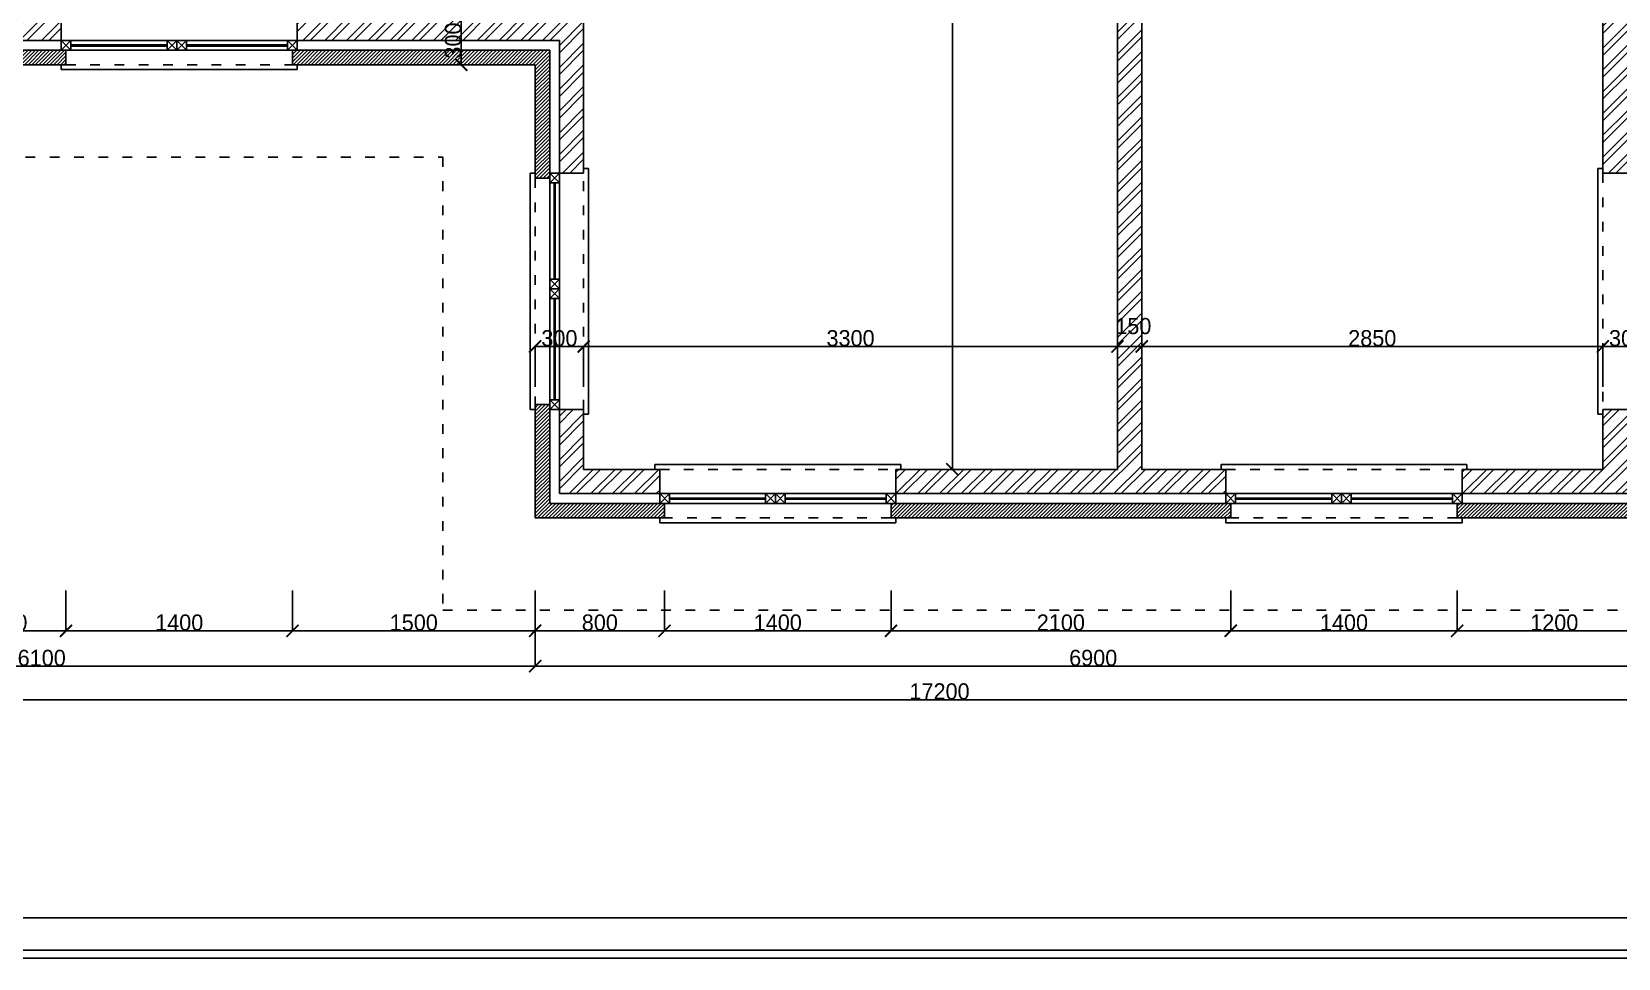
# Model space of a CAD drawing. Header units: millimetres. Extents: x -153917 to -31303, y -39726 to 31262.
# Drawn here: x -111941 to -102134, y 10551 to 16276 of the extents above; entities that cross this region are included whole.
import ezdxf

# ---------------------------------------------------------------- set-up
doc = ezdxf.new("R2010")
doc.units = ezdxf.units.MM
doc.header["$LTSCALE"] = 5
doc.linetypes.add('ACAD_ISO03W100', pattern=[30, 12, -18])
for name, color, linetype in [('Bemating', 1, 'Continuous'), ('invulling muren', 252, 'Continuous'), ('KADER', 7, 'Continuous'), ('Meubel', 8, 'Continuous'), ('muren', 7, 'Continuous'), ('ramen', 8, 'Continuous')]:
    doc.layers.add(name, color=color, linetype=linetype)
doc.layers.add('verre', color=4, linetype='Continuous', lineweight=0)
doc.styles.add('Geneva', font='')
doc.styles.get('Geneva').set_extended_font_data('Geneva')
doc.dimstyles.new('ISO-25', dxfattribs={"dimtxt": 100, "dimasz": 25, "dimexe": 1.25, "dimexo": 0.625, "dimtad": 1, "dimtxsty": 'Standard', "dimblk": 'ARCHTICK', "dimcen": 2.5, "dimse1": 1, "dimse2": 1, "dimadec": 0, "dimazin": 0, "dimtfac": 1, "dimtmove": 0, "dimatfit": 3, "dimfxl": 1, "dimarcsym": 0})

# ---------------------------------------------------------------- blocks, each defined once
blk = doc.blocks.new('_ArchTick')
at = {"color": 0, "linetype": 'ByBlock', "const_width": 0.15}
blk.add_lwpolyline([(-0.5, -0.5), (0.5, 0.5)], dxfattribs=at)
blk = doc.blocks.new('*D248')
at = {"layer": 'Bemating', "color": 0, "lineweight": -2, "transparency": 16777216}
for p, q in [((-114929.6, 12398.2), (-114929.6, 12147)), ((-97729.6, 12398.2), (-97729.6, 12147)), ((-114929.6, 12148.2), (-97729.6, 12148.2))]:
    blk.add_line(p, q, dxfattribs=at)
at = {"layer": 'Defpoints', "color": 0, "transparency": 16777216}
for p in [(-114929.6, 23637.8), (-97729.6, 20357.8), (-97729.6, 12148.2)]:
    blk.add_point(p, dxfattribs=at)
at = {"layer": 'Bemating', "color": 0, "lineweight": -2, "transparency": 16777216, "xscale": 75, "yscale": 75, "zscale": 75, "rotation": 180}
blk.add_blockref('_ArchTick', (-114929.6, 12148.2), dxfattribs=at)
at = {"layer": 'Bemating', "color": 0, "lineweight": -2, "transparency": 16777216, "xscale": 75, "yscale": 75, "zscale": 75}
blk.add_blockref('_ArchTick', (-97729.6, 12148.2), dxfattribs=at)
at = {"layer": 'Bemating', "color": 0, "transparency": 16777216, "insert": (-106329.6, 12198.9), "char_height": 100, "attachment_point": 5, "style": 'Geneva'}
blk.add_mtext('17200', dxfattribs=at)
blk = doc.blocks.new('*D249')
at = {"layer": 'Bemating', "color": 0, "lineweight": -2, "transparency": 16777216}
for p, q in [((-114929.6, 12605.5), (-114929.6, 12354.2)), ((-108829.6, 12605.5), (-108829.6, 12354.2)), ((-114929.6, 12355.5), (-108829.6, 12355.5))]:
    blk.add_line(p, q, dxfattribs=at)
at = {"layer": 'Defpoints', "color": 0, "transparency": 16777216}
for p in [(-114929.6, 16071.8), (-108829.6, 16071.8), (-108829.6, 12355.5)]:
    blk.add_point(p, dxfattribs=at)
at = {"layer": 'Bemating', "color": 0, "lineweight": -2, "transparency": 16777216, "xscale": 75, "yscale": 75, "zscale": 75, "rotation": 180}
blk.add_blockref('_ArchTick', (-114929.6, 12355.5), dxfattribs=at)
at = {"layer": 'Bemating', "color": 0, "lineweight": -2, "transparency": 16777216, "xscale": 75, "yscale": 75, "zscale": 75}
blk.add_blockref('_ArchTick', (-108829.6, 12355.5), dxfattribs=at)
at = {"layer": 'Bemating', "color": 0, "transparency": 16777216, "insert": (-111879.6, 12406.1), "char_height": 100, "attachment_point": 5, "style": 'Geneva'}
blk.add_mtext('6100', dxfattribs=at)
blk = doc.blocks.new('*D250')
at = {"layer": 'Bemating', "color": 0, "lineweight": -2, "transparency": 16777216}
for p, q in [((-108829.6, 12605.5), (-108829.6, 12354.2)), ((-101929.6, 12605.5), (-101929.6, 12354.2)), ((-108829.6, 12355.5), (-101929.6, 12355.5))]:
    blk.add_line(p, q, dxfattribs=at)
at = {"layer": 'Defpoints', "color": 0, "transparency": 16777216}
for p in [(-108829.6, 16071.8), (-101929.6, 13271.8), (-101929.6, 12355.5)]:
    blk.add_point(p, dxfattribs=at)
at = {"layer": 'Bemating', "color": 0, "lineweight": -2, "transparency": 16777216, "xscale": 75, "yscale": 75, "zscale": 75, "rotation": 180}
blk.add_blockref('_ArchTick', (-108829.6, 12355.5), dxfattribs=at)
at = {"layer": 'Bemating', "color": 0, "lineweight": -2, "transparency": 16777216, "xscale": 75, "yscale": 75, "zscale": 75}
blk.add_blockref('_ArchTick', (-101929.6, 12355.5), dxfattribs=at)
at = {"layer": 'Bemating', "color": 0, "transparency": 16777216, "insert": (-105379.6, 12406.1), "char_height": 100, "attachment_point": 5, "style": 'Geneva'}
blk.add_mtext('6900', dxfattribs=at)
blk = doc.blocks.new('*D244')
at = {"layer": 'Bemating', "color": 0, "lineweight": -2, "transparency": 16777216}
for p, q in [((-116032.7, 16071.8), (-116283.9, 16071.8)), ((-116282.7, 16071.8), (-116282.7, 13271.8)), ((-116032.7, 13271.8), (-116283.9, 13271.8))]:
    blk.add_line(p, q, dxfattribs=at)
at = {"layer": 'Defpoints', "color": 0, "transparency": 16777216}
for p in [(-114929.6, 16071.8), (-116282.7, 13271.8), (-108829.6, 13271.8)]:
    blk.add_point(p, dxfattribs=at)
at = {"layer": 'Bemating', "color": 0, "lineweight": -2, "transparency": 16777216, "xscale": 75, "yscale": 75, "zscale": 75}
for p, rotation in [((-116282.7, 16071.8), 90), ((-116282.7, 13271.8), 270)]:
    blk.add_blockref('_ArchTick', p, dxfattribs=dict(at, rotation=rotation))
at = {"layer": 'Bemating', "color": 0, "transparency": 16777216, "insert": (-116333.3, 14671.8), "char_height": 100, "attachment_point": 5, "rotation": 90, "style": 'Geneva'}
blk.add_mtext('2800', dxfattribs=at)
blk = doc.blocks.new('*D271')
at = {"layer": 'Bemating', "color": 0, "lineweight": -2, "transparency": 16777216}
for p, q in [((-112429.6, 12823.9), (-112429.6, 12572.7)), ((-111729.6, 12823.9), (-111729.6, 12572.7)), ((-112429.6, 12573.9), (-111729.6, 12573.9))]:
    blk.add_line(p, q, dxfattribs=at)
at = {"layer": 'Defpoints', "color": 0, "transparency": 16777216}
for p in [(-112429.6, 16071.8), (-111729.6, 16071.8), (-111729.6, 12573.9)]:
    blk.add_point(p, dxfattribs=at)
at = {"layer": 'Bemating', "color": 0, "lineweight": -2, "transparency": 16777216, "xscale": 75, "yscale": 75, "zscale": 75, "rotation": 180}
blk.add_blockref('_ArchTick', (-112429.6, 12573.9), dxfattribs=at)
at = {"layer": 'Bemating', "color": 0, "lineweight": -2, "transparency": 16777216, "xscale": 75, "yscale": 75, "zscale": 75}
blk.add_blockref('_ArchTick', (-111729.6, 12573.9), dxfattribs=at)
at = {"layer": 'Bemating', "color": 0, "transparency": 16777216, "insert": (-112079.6, 12624.6), "char_height": 100, "attachment_point": 5, "style": 'Geneva'}
blk.add_mtext('700', dxfattribs=at)
blk = doc.blocks.new('*D272')
at = {"layer": 'Bemating', "color": 0, "lineweight": -2, "transparency": 16777216}
for p, q in [((-111729.6, 12823.9), (-111729.6, 12572.7)), ((-110329.6, 12823.9), (-110329.6, 12572.7)), ((-111729.6, 12573.9), (-110329.6, 12573.9))]:
    blk.add_line(p, q, dxfattribs=at)
at = {"layer": 'Defpoints', "color": 0, "transparency": 16777216}
for p in [(-111729.6, 16071.8), (-110329.6, 16071.8), (-110329.6, 12573.9)]:
    blk.add_point(p, dxfattribs=at)
at = {"layer": 'Bemating', "color": 0, "lineweight": -2, "transparency": 16777216, "xscale": 75, "yscale": 75, "zscale": 75, "rotation": 180}
blk.add_blockref('_ArchTick', (-111729.6, 12573.9), dxfattribs=at)
at = {"layer": 'Bemating', "color": 0, "lineweight": -2, "transparency": 16777216, "xscale": 75, "yscale": 75, "zscale": 75}
blk.add_blockref('_ArchTick', (-110329.6, 12573.9), dxfattribs=at)
at = {"layer": 'Bemating', "color": 0, "transparency": 16777216, "insert": (-111029.6, 12624.6), "char_height": 100, "attachment_point": 5, "style": 'Geneva'}
blk.add_mtext('1400', dxfattribs=at)
blk = doc.blocks.new('*D273')
at = {"layer": 'Bemating', "color": 0, "lineweight": -2, "transparency": 16777216}
for p, q in [((-110329.6, 12823.9), (-110329.6, 12572.7)), ((-108829.6, 12823.9), (-108829.6, 12572.7)), ((-110329.6, 12573.9), (-108829.6, 12573.9))]:
    blk.add_line(p, q, dxfattribs=at)
at = {"layer": 'Defpoints', "color": 0, "transparency": 16777216}
for p in [(-110329.6, 16071.8), (-108829.6, 16071.8), (-108829.6, 12573.9)]:
    blk.add_point(p, dxfattribs=at)
at = {"layer": 'Bemating', "color": 0, "lineweight": -2, "transparency": 16777216, "xscale": 75, "yscale": 75, "zscale": 75, "rotation": 180}
blk.add_blockref('_ArchTick', (-110329.6, 12573.9), dxfattribs=at)
at = {"layer": 'Bemating', "color": 0, "lineweight": -2, "transparency": 16777216, "xscale": 75, "yscale": 75, "zscale": 75}
blk.add_blockref('_ArchTick', (-108829.6, 12573.9), dxfattribs=at)
at = {"layer": 'Bemating', "color": 0, "transparency": 16777216, "insert": (-109579.6, 12624.6), "char_height": 100, "attachment_point": 5, "style": 'Geneva'}
blk.add_mtext('1500', dxfattribs=at)
blk = doc.blocks.new('*D274')
at = {"layer": 'Bemating', "color": 0, "lineweight": -2, "transparency": 16777216}
for p, q in [((-108829.6, 12823.9), (-108829.6, 12572.7)), ((-108029.6, 12823.9), (-108029.6, 12572.7)), ((-108829.6, 12573.9), (-108029.6, 12573.9))]:
    blk.add_line(p, q, dxfattribs=at)
at = {"layer": 'Defpoints', "color": 0, "transparency": 16777216}
for p in [(-108829.6, 16071.8), (-108029.6, 13271.8), (-108029.6, 12573.9)]:
    blk.add_point(p, dxfattribs=at)
at = {"layer": 'Bemating', "color": 0, "lineweight": -2, "transparency": 16777216, "xscale": 75, "yscale": 75, "zscale": 75, "rotation": 180}
blk.add_blockref('_ArchTick', (-108829.6, 12573.9), dxfattribs=at)
at = {"layer": 'Bemating', "color": 0, "lineweight": -2, "transparency": 16777216, "xscale": 75, "yscale": 75, "zscale": 75}
blk.add_blockref('_ArchTick', (-108029.6, 12573.9), dxfattribs=at)
at = {"layer": 'Bemating', "color": 0, "transparency": 16777216, "insert": (-108429.6, 12624.6), "char_height": 100, "attachment_point": 5, "style": 'Geneva'}
blk.add_mtext('800', dxfattribs=at)
blk = doc.blocks.new('*D275')
at = {"layer": 'Bemating', "color": 0, "lineweight": -2, "transparency": 16777216}
for p, q in [((-108029.6, 12823.9), (-108029.6, 12572.7)), ((-106629.6, 12823.9), (-106629.6, 12572.7)), ((-108029.6, 12573.9), (-106629.6, 12573.9))]:
    blk.add_line(p, q, dxfattribs=at)
at = {"layer": 'Defpoints', "color": 0, "transparency": 16777216}
for p in [(-108029.6, 13271.8), (-106629.6, 13271.8), (-106629.6, 12573.9)]:
    blk.add_point(p, dxfattribs=at)
at = {"layer": 'Bemating', "color": 0, "lineweight": -2, "transparency": 16777216, "xscale": 75, "yscale": 75, "zscale": 75, "rotation": 180}
blk.add_blockref('_ArchTick', (-108029.6, 12573.9), dxfattribs=at)
at = {"layer": 'Bemating', "color": 0, "lineweight": -2, "transparency": 16777216, "xscale": 75, "yscale": 75, "zscale": 75}
blk.add_blockref('_ArchTick', (-106629.6, 12573.9), dxfattribs=at)
at = {"layer": 'Bemating', "color": 0, "transparency": 16777216, "insert": (-107329.6, 12624.6), "char_height": 100, "attachment_point": 5, "style": 'Geneva'}
blk.add_mtext('1400', dxfattribs=at)
blk = doc.blocks.new('*D276')
at = {"layer": 'Bemating', "color": 0, "lineweight": -2, "transparency": 16777216}
for p, q in [((-106629.6, 12823.9), (-106629.6, 12572.7)), ((-104529.6, 12823.9), (-104529.6, 12572.7)), ((-106629.6, 12573.9), (-104529.6, 12573.9))]:
    blk.add_line(p, q, dxfattribs=at)
at = {"layer": 'Defpoints', "color": 0, "transparency": 16777216}
for p in [(-106629.6, 13271.8), (-104529.6, 13271.8), (-104529.6, 12573.9)]:
    blk.add_point(p, dxfattribs=at)
at = {"layer": 'Bemating', "color": 0, "lineweight": -2, "transparency": 16777216, "xscale": 75, "yscale": 75, "zscale": 75, "rotation": 180}
blk.add_blockref('_ArchTick', (-106629.6, 12573.9), dxfattribs=at)
at = {"layer": 'Bemating', "color": 0, "lineweight": -2, "transparency": 16777216, "xscale": 75, "yscale": 75, "zscale": 75}
blk.add_blockref('_ArchTick', (-104529.6, 12573.9), dxfattribs=at)
at = {"layer": 'Bemating', "color": 0, "transparency": 16777216, "insert": (-105579.6, 12624.6), "char_height": 100, "attachment_point": 5, "style": 'Geneva'}
blk.add_mtext('2100', dxfattribs=at)
blk = doc.blocks.new('*D277')
at = {"layer": 'Bemating', "color": 0, "lineweight": -2, "transparency": 16777216}
for p, q in [((-104529.6, 12823.9), (-104529.6, 12572.7)), ((-103129.6, 12823.9), (-103129.6, 12572.7)), ((-104529.6, 12573.9), (-103129.6, 12573.9))]:
    blk.add_line(p, q, dxfattribs=at)
at = {"layer": 'Defpoints', "color": 0, "transparency": 16777216}
for p in [(-104529.6, 13271.8), (-103129.6, 13271.8), (-103129.6, 12573.9)]:
    blk.add_point(p, dxfattribs=at)
at = {"layer": 'Bemating', "color": 0, "lineweight": -2, "transparency": 16777216, "xscale": 75, "yscale": 75, "zscale": 75, "rotation": 180}
blk.add_blockref('_ArchTick', (-104529.6, 12573.9), dxfattribs=at)
at = {"layer": 'Bemating', "color": 0, "lineweight": -2, "transparency": 16777216, "xscale": 75, "yscale": 75, "zscale": 75}
blk.add_blockref('_ArchTick', (-103129.6, 12573.9), dxfattribs=at)
at = {"layer": 'Bemating', "color": 0, "transparency": 16777216, "insert": (-103829.6, 12624.6), "char_height": 100, "attachment_point": 5, "style": 'Geneva'}
blk.add_mtext('1400', dxfattribs=at)
blk = doc.blocks.new('*D278')
at = {"layer": 'Bemating', "color": 0, "lineweight": -2, "transparency": 16777216}
for p, q in [((-103129.6, 12823.9), (-103129.6, 12572.7)), ((-101929.6, 12823.9), (-101929.6, 12572.7)), ((-103129.6, 12573.9), (-101929.6, 12573.9))]:
    blk.add_line(p, q, dxfattribs=at)
at = {"layer": 'Defpoints', "color": 0, "transparency": 16777216}
for p in [(-103129.6, 13271.8), (-101929.6, 13271.8), (-101929.6, 12573.9)]:
    blk.add_point(p, dxfattribs=at)
at = {"layer": 'Bemating', "color": 0, "lineweight": -2, "transparency": 16777216, "xscale": 75, "yscale": 75, "zscale": 75, "rotation": 180}
blk.add_blockref('_ArchTick', (-103129.6, 12573.9), dxfattribs=at)
at = {"layer": 'Bemating', "color": 0, "lineweight": -2, "transparency": 16777216, "xscale": 75, "yscale": 75, "zscale": 75}
blk.add_blockref('_ArchTick', (-101929.6, 12573.9), dxfattribs=at)
at = {"layer": 'Bemating', "color": 0, "transparency": 16777216, "insert": (-102529.6, 12624.6), "char_height": 100, "attachment_point": 5, "style": 'Geneva'}
blk.add_mtext('1200', dxfattribs=at)
blk = doc.blocks.new('*D279')
at = {"layer": 'Bemating', "color": 0, "lineweight": -2, "transparency": 16777216}
for p, q in [((-115797.4, 16071.8), (-116048.7, 16071.8)), ((-116047.4, 16071.8), (-116047.4, 15371.8)), ((-115797.4, 15371.8), (-116048.7, 15371.8))]:
    blk.add_line(p, q, dxfattribs=at)
at = {"layer": 'Defpoints', "color": 0, "transparency": 16777216}
for p in [(-114929.6, 16071.8), (-116047.4, 15371.8), (-108829.6, 15371.8)]:
    blk.add_point(p, dxfattribs=at)
at = {"layer": 'Bemating', "color": 0, "lineweight": -2, "transparency": 16777216, "xscale": 75, "yscale": 75, "zscale": 75}
for p, rotation in [((-116047.4, 16071.8), 90), ((-116047.4, 15371.8), 270)]:
    blk.add_blockref('_ArchTick', p, dxfattribs=dict(at, rotation=rotation))
at = {"layer": 'Bemating', "color": 0, "transparency": 16777216, "insert": (-116098.1, 15721.8), "char_height": 100, "attachment_point": 5, "rotation": 90, "style": 'Geneva'}
blk.add_mtext('700', dxfattribs=at)
blk = doc.blocks.new('*D280')
at = {"layer": 'Bemating', "color": 0, "lineweight": -2, "transparency": 16777216}
for p, q in [((-115797.4, 15371.8), (-116048.7, 15371.8)), ((-116047.4, 15371.8), (-116047.4, 13971.8)), ((-115797.4, 13971.8), (-116048.7, 13971.8))]:
    blk.add_line(p, q, dxfattribs=at)
at = {"layer": 'Defpoints', "color": 0, "transparency": 16777216}
for p in [(-108829.6, 15371.8), (-116047.4, 13971.8), (-108829.6, 13971.8)]:
    blk.add_point(p, dxfattribs=at)
at = {"layer": 'Bemating', "color": 0, "lineweight": -2, "transparency": 16777216, "xscale": 75, "yscale": 75, "zscale": 75}
for p, rotation in [((-116047.4, 15371.8), 90), ((-116047.4, 13971.8), 270)]:
    blk.add_blockref('_ArchTick', p, dxfattribs=dict(at, rotation=rotation))
at = {"layer": 'Bemating', "color": 0, "transparency": 16777216, "insert": (-116098.1, 14671.8), "char_height": 100, "attachment_point": 5, "rotation": 90, "style": 'Geneva'}
blk.add_mtext('1400', dxfattribs=at)
blk = doc.blocks.new('*D281')
at = {"layer": 'Bemating', "color": 0, "lineweight": -2, "transparency": 16777216}
for p, q in [((-115797.4, 13971.8), (-116048.7, 13971.8)), ((-116047.4, 13971.8), (-116047.4, 13271.8)), ((-115797.4, 13271.8), (-116048.7, 13271.8))]:
    blk.add_line(p, q, dxfattribs=at)
at = {"layer": 'Defpoints', "color": 0, "transparency": 16777216}
for p in [(-108829.6, 13971.8), (-116047.4, 13271.8), (-108829.6, 13271.8)]:
    blk.add_point(p, dxfattribs=at)
at = {"layer": 'Bemating', "color": 0, "lineweight": -2, "transparency": 16777216, "xscale": 75, "yscale": 75, "zscale": 75}
for p, rotation in [((-116047.4, 13971.8), 90), ((-116047.4, 13271.8), 270)]:
    blk.add_blockref('_ArchTick', p, dxfattribs=dict(at, rotation=rotation))
at = {"layer": 'Bemating', "color": 0, "transparency": 16777216, "insert": (-116098.1, 13621.8), "char_height": 100, "attachment_point": 5, "rotation": 90, "style": 'Geneva'}
blk.add_mtext('700', dxfattribs=at)
blk = doc.blocks.new('*D333')
at = {"layer": 'Bemating', "color": 0, "lineweight": -2, "transparency": 16777216}
for p, q in [((-106500.2, 19921.8), (-106248.9, 19921.8)), ((-106250.2, 19921.8), (-106250.2, 13571.8)), ((-106000.2, 13571.8), (-106251.4, 13571.8))]:
    blk.add_line(p, q, dxfattribs=at)
at = {"layer": 'Defpoints', "color": 0, "transparency": 16777216}
for p in [(-109679.6, 19921.8), (-106250.2, 13571.8), (-105229.6, 13571.8)]:
    blk.add_point(p, dxfattribs=at)
at = {"layer": 'Bemating', "color": 0, "lineweight": -2, "transparency": 16777216, "xscale": 75, "yscale": 75, "zscale": 75}
for p, rotation in [((-106250.2, 19921.8), 90), ((-106250.2, 13571.8), 270)]:
    blk.add_blockref('_ArchTick', p, dxfattribs=dict(at, rotation=rotation))
at = {"layer": 'Bemating', "color": 0, "transparency": 16777216, "insert": (-106300.8, 16746.8), "char_height": 100, "attachment_point": 5, "rotation": 90, "style": 'Geneva'}
blk.add_mtext('6350', dxfattribs=at)
blk = doc.blocks.new('*D334')
at = {"layer": 'Bemating', "color": 0, "lineweight": -2, "transparency": 16777216}
for p, q in [((-108529.6, 14081), (-108529.6, 14332.2)), ((-108529.6, 14331), (-105229.6, 14331)), ((-105229.6, 14081), (-105229.6, 14332.2))]:
    blk.add_line(p, q, dxfattribs=at)
at = {"layer": 'Defpoints', "color": 0, "transparency": 16777216}
for p in [(-105229.6, 14331), (-108529.6, 13571.8), (-105229.6, 13571.8)]:
    blk.add_point(p, dxfattribs=at)
at = {"layer": 'Bemating', "color": 0, "lineweight": -2, "transparency": 16777216, "xscale": 75, "yscale": 75, "zscale": 75, "rotation": 180}
blk.add_blockref('_ArchTick', (-108529.6, 14331), dxfattribs=at)
at = {"layer": 'Bemating', "color": 0, "lineweight": -2, "transparency": 16777216, "xscale": 75, "yscale": 75, "zscale": 75}
blk.add_blockref('_ArchTick', (-105229.6, 14331), dxfattribs=at)
at = {"layer": 'Bemating', "color": 0, "transparency": 16777216, "insert": (-106879.6, 14381.6), "char_height": 100, "attachment_point": 5, "style": 'Geneva'}
blk.add_mtext('3300', dxfattribs=at)
blk = doc.blocks.new('*D335')
at = {"layer": 'Bemating', "color": 0, "lineweight": -2, "transparency": 16777216}
for p, q in [((-105229.6, 14081), (-105229.6, 14332.2)), ((-105229.6, 14331), (-105079.6, 14331)), ((-105079.6, 14081), (-105079.6, 14332.2))]:
    blk.add_line(p, q, dxfattribs=at)
at = {"layer": 'Defpoints', "color": 0, "transparency": 16777216}
for p in [(-105079.6, 14331), (-105229.6, 13571.8), (-105079.6, 13571.8)]:
    blk.add_point(p, dxfattribs=at)
at = {"layer": 'Bemating', "color": 0, "lineweight": -2, "transparency": 16777216, "xscale": 75, "yscale": 75, "zscale": 75, "rotation": 180}
blk.add_blockref('_ArchTick', (-105229.6, 14331), dxfattribs=at)
at = {"layer": 'Bemating', "color": 0, "lineweight": -2, "transparency": 16777216, "xscale": 75, "yscale": 75, "zscale": 75}
blk.add_blockref('_ArchTick', (-105079.6, 14331), dxfattribs=at)
at = {"layer": 'Bemating', "color": 0, "transparency": 16777216, "insert": (-105131.5, 14456.6), "char_height": 100, "attachment_point": 5, "style": 'Geneva'}
blk.add_mtext('150', dxfattribs=at)
blk = doc.blocks.new('*D336')
at = {"layer": 'Bemating', "color": 0, "lineweight": -2, "transparency": 16777216}
for p, q in [((-105079.6, 14081), (-105079.6, 14332.2)), ((-105079.6, 14331), (-102229.6, 14331)), ((-102229.6, 14081), (-102229.6, 14332.2))]:
    blk.add_line(p, q, dxfattribs=at)
at = {"layer": 'Defpoints', "color": 0, "transparency": 16777216}
for p in [(-102229.6, 14331), (-105079.6, 13571.8), (-102229.6, 13571.8)]:
    blk.add_point(p, dxfattribs=at)
at = {"layer": 'Bemating', "color": 0, "lineweight": -2, "transparency": 16777216, "xscale": 75, "yscale": 75, "zscale": 75, "rotation": 180}
blk.add_blockref('_ArchTick', (-105079.6, 14331), dxfattribs=at)
at = {"layer": 'Bemating', "color": 0, "lineweight": -2, "transparency": 16777216, "xscale": 75, "yscale": 75, "zscale": 75}
blk.add_blockref('_ArchTick', (-102229.6, 14331), dxfattribs=at)
at = {"layer": 'Bemating', "color": 0, "transparency": 16777216, "insert": (-103654.6, 14381.6), "char_height": 100, "attachment_point": 5, "style": 'Geneva'}
blk.add_mtext('2850', dxfattribs=at)
blk = doc.blocks.new('*D337')
at = {"layer": 'Bemating', "color": 0, "lineweight": -2, "transparency": 16777216}
for p, q in [((-102229.6, 14081), (-102229.6, 14332.2)), ((-102229.6, 14331), (-101929.6, 14331)), ((-101929.6, 14081), (-101929.6, 14332.2))]:
    blk.add_line(p, q, dxfattribs=at)
at = {"layer": 'Defpoints', "color": 0, "transparency": 16777216}
for p in [(-101929.6, 14331), (-102229.6, 13571.8), (-101929.6, 13271.8)]:
    blk.add_point(p, dxfattribs=at)
at = {"layer": 'Bemating', "color": 0, "lineweight": -2, "transparency": 16777216, "xscale": 75, "yscale": 75, "zscale": 75, "rotation": 180}
blk.add_blockref('_ArchTick', (-102229.6, 14331), dxfattribs=at)
at = {"layer": 'Bemating', "color": 0, "lineweight": -2, "transparency": 16777216, "xscale": 75, "yscale": 75, "zscale": 75}
blk.add_blockref('_ArchTick', (-101929.6, 14331), dxfattribs=at)
at = {"layer": 'Bemating', "color": 0, "transparency": 16777216, "insert": (-102079.6, 14381.6), "char_height": 100, "attachment_point": 5, "style": 'Geneva'}
blk.add_mtext('300', dxfattribs=at)
blk = doc.blocks.new('*D338')
at = {"layer": 'Bemating', "color": 0, "lineweight": -2, "transparency": 16777216}
for p, q in [((-108829.6, 14081), (-108829.6, 14332.2)), ((-108529.6, 14331), (-108829.6, 14331)), ((-108529.6, 14081), (-108529.6, 14332.2))]:
    blk.add_line(p, q, dxfattribs=at)
at = {"layer": 'Defpoints', "color": 0, "transparency": 16777216}
for p in [(-108829.6, 14331), (-108529.6, 13571.8), (-108829.6, 13271.8)]:
    blk.add_point(p, dxfattribs=at)
at = {"layer": 'Bemating', "color": 0, "lineweight": -2, "transparency": 16777216, "xscale": 75, "yscale": 75, "zscale": 75, "rotation": 180}
blk.add_blockref('_ArchTick', (-108829.6, 14331), dxfattribs=at)
at = {"layer": 'Bemating', "color": 0, "lineweight": -2, "transparency": 16777216, "xscale": 75, "yscale": 75, "zscale": 75}
blk.add_blockref('_ArchTick', (-108529.6, 14331), dxfattribs=at)
at = {"layer": 'Bemating', "color": 0, "transparency": 16777216, "insert": (-108679.6, 14381.6), "char_height": 100, "attachment_point": 5, "style": 'Geneva'}
blk.add_mtext('300', dxfattribs=at)
blk = doc.blocks.new('*D343')
at = {"layer": 'Bemating', "color": 0, "lineweight": -2, "transparency": 16777216}
for p, q in [((-109535.9, 16371.8), (-109284.7, 16371.8)), ((-109285.9, 16371.8), (-109285.9, 16071.8)), ((-109535.9, 16071.8), (-109284.7, 16071.8))]:
    blk.add_line(p, q, dxfattribs=at)
at = {"layer": 'Defpoints', "color": 0, "transparency": 16777216}
for p in [(-109679.6, 16371.8), (-110299.6, 16071.8), (-109285.9, 16071.8)]:
    blk.add_point(p, dxfattribs=at)
at = {"layer": 'Bemating', "color": 0, "lineweight": -2, "transparency": 16777216, "xscale": 75, "yscale": 75, "zscale": 75}
for p, rotation in [((-109285.9, 16371.8), 90), ((-109285.9, 16071.8), 270)]:
    blk.add_blockref('_ArchTick', p, dxfattribs=dict(at, rotation=rotation))
at = {"layer": 'Bemating', "color": 0, "transparency": 16777216, "insert": (-109336.5, 16221.8), "char_height": 100, "attachment_point": 5, "rotation": 90, "style": 'Geneva'}
blk.add_mtext('300', dxfattribs=at)

msp = doc.modelspace()

# ---------------------------------------------------------------- hatches: boundary and pattern name
at = {"layer": 'invulling muren'}
h = msp.add_hatch(dxfattribs=at)
h.set_pattern_fill('ANSI31', color=256, scale=5)
h.paths.add_polyline_path([(-103539.643, 27309.317), (-103629.643, 27309.317), (-103629.643, 25071.817), (-104419.643, 25071.817), (-104419.643, 24981.817), (-104389.643, 24981.817), (-103539.643, 24981.817)])
h.paths.add_polyline_path([(-105819.643, 24981.817), (-105819.643, 25071.817), (-105849.643, 25071.817), (-107319.643, 25071.817), (-107319.643, 24981.817), (-107289.643, 24981.817)])
h.paths.add_polyline_path([(-108719.643, 24981.817), (-108719.643, 25071.817), (-108749.643, 25071.817), (-111529.643, 25071.817), (-111529.643, 24981.817)])
h.paths.add_polyline_path([(-114929.643, 25071.817), (-114929.643, 23787.817), (-114929.643, 23637.817), (-114929.643, 22671.817), (-114839.643, 22671.817), (-114839.643, 22701.817), (-114839.643, 23787.817), (-114839.643, 24981.817), (-112929.643, 24981.817), (-112929.643, 25071.817), (-112959.643, 25071.817)])
h.paths.add_polyline_path([(-114839.643, 21671.817), (-114929.643, 21671.817), (-114929.643, 19461.817), (-114839.643, 19461.817), (-114839.643, 19491.817)])
h.paths.add_polyline_path([(-114929.643, 16071.817), (-113829.643, 16071.817), (-113829.643, 16161.817), (-113859.643, 16161.817), (-114839.643, 16161.817), (-114839.643, 18461.817), (-114929.643, 18461.817)])
h.paths.add_polyline_path([(-112429.643, 16161.817), (-112429.643, 16071.817), (-112399.643, 16071.817), (-111729.643, 16071.817), (-111729.643, 16161.817)])
h.paths.add_polyline_path([(-108829.643, 15371.817), (-108739.643, 15371.817), (-108739.643, 15401.817), (-108739.643, 16161.817), (-110329.643, 16161.817), (-110329.643, 16071.817), (-108829.643, 16071.817)])
h.paths.add_polyline_path([(-108739.643, 13361.817), (-108739.643, 13971.817), (-108829.643, 13971.817), (-108829.643, 13941.817), (-108829.643, 13271.817), (-108029.643, 13271.817), (-108029.643, 13361.817), (-108059.643, 13361.817)])
h.paths.add_polyline_path([(-104529.643, 13271.817), (-104529.643, 13361.817), (-104559.643, 13361.817), (-106629.643, 13361.817), (-106629.643, 13271.817), (-106599.643, 13271.817)])
h.paths.add_polyline_path([(-101929.643, 13271.817), (-101929.643, 13971.817), (-102019.643, 13971.817), (-102019.643, 13941.817), (-102019.643, 13361.817), (-103129.643, 13361.817), (-103129.643, 13271.817)])
h.paths.add_polyline_path([(-101929.643, 16661.817), (-102019.643, 16661.817), (-102019.643, 15371.817), (-101929.643, 15371.817), (-101929.643, 15401.817)])
h.paths.add_polyline_path([(-97729.643, 27309.317), (-97819.643, 27309.317), (-97819.643, 22371.817), (-97729.643, 22371.817), (-97729.643, 23787.817)])
h.paths.add_polyline_path([(-97819.643, 17534.317), (-97729.643, 17534.317), (-97729.643, 17671.817), (-97729.643, 20207.817), (-97729.643, 21371.817), (-97819.643, 21371.817), (-97819.643, 21341.817)])
h = msp.add_hatch(dxfattribs=at)
h.set_pattern_fill('ANSI32', color=256, scale=10)
h.paths.add_polyline_path([(-98029.643, 24921.817), (-103329.643, 24921.817), (-103329.643, 27309.317), (-103479.643, 27309.317), (-103479.643, 24921.817), (-104389.643, 24921.817), (-104389.643, 24771.817), (-104359.643, 24771.817), (-103329.643, 24771.817), (-102229.643, 24771.817), (-102229.643, 22421.817), (-101929.643, 22421.817), (-101929.643, 24771.817), (-98029.643, 24771.817), (-98029.643, 23787.817), (-98029.643, 22401.817), (-97879.643, 22401.817), (-97879.643, 27309.317), (-98029.643, 27309.317)])
h.paths.add_polyline_path([(-102229.643, 18751.817), (-103159.643, 18751.817), (-103159.643, 18741.817), (-103159.643, 18651.817), (-102229.643, 18651.817), (-102229.643, 18462.817), (-102229.643, 18351.817), (-102229.643, 17459.817), (-102229.643, 15401.817), (-102079.643, 15401.817), (-102079.643, 16721.817), (-102019.643, 16721.817), (-101929.643, 16721.817), (-101929.643, 17459.817), (-101929.643, 20357.817), (-101929.643, 20511.817), (-98029.643, 20511.817), (-98029.643, 20207.817), (-98029.643, 17534.317), (-97879.643, 17534.317), (-97879.643, 21341.817), (-98029.643, 21341.817), (-98029.643, 21311.817), (-98029.643, 20611.817), (-101929.643, 20611.817), (-101929.643, 21321.817), (-102229.643, 21321.817)])
h.paths.add_polyline_path([(-108529.643, 13571.817), (-108529.643, 13941.817), (-108679.643, 13941.817), (-108679.643, 13421.817), (-108059.643, 13421.817), (-108059.643, 13571.817), (-108089.643, 13571.817)])
h.paths.add_polyline_path([(-105079.643, 13571.817), (-105079.643, 18651.817), (-104009.643, 18651.817), (-104009.643, 18661.817), (-104009.643, 18751.817), (-105079.643, 18751.817), (-105079.643, 20296.817), (-105089.643, 20296.817), (-105179.643, 20296.817), (-105179.643, 20071.817), (-105279.643, 20071.817), (-105279.643, 20061.817), (-105279.643, 19921.817), (-105229.643, 19921.817), (-105229.643, 13571.817), (-106599.643, 13571.817), (-106599.643, 13421.817), (-104559.643, 13421.817), (-104559.643, 13571.817), (-104589.643, 13571.817)])
h.paths.add_polyline_path([(-102229.643, 13571.817), (-103099.643, 13571.817), (-103099.643, 13421.817), (-102079.643, 13421.817), (-102079.643, 13941.817), (-102229.643, 13941.817), (-102229.643, 13911.817)])
h = msp.add_hatch(dxfattribs=at)
h.set_pattern_fill('ANSI32', color=256, scale=10)
h.paths.add_polyline_path([(-112959.643, 24921.817), (-114629.643, 24921.817), (-114779.643, 24921.817), (-114779.643, 23787.817), (-114779.643, 22701.817), (-114629.643, 22701.817), (-114629.643, 22731.817), (-114629.643, 23787.817), (-114629.643, 24771.817), (-112959.643, 24771.817)])
h.paths.add_polyline_path([(-105849.643, 24921.817), (-107289.643, 24921.817), (-107289.643, 24771.817), (-107259.643, 24771.817), (-106999.643, 24771.817), (-106999.643, 21471.817), (-107049.643, 21471.817), (-107049.643, 21461.817), (-107049.643, 21371.817), (-105179.643, 21371.817), (-105179.643, 21146.817), (-105169.643, 21146.817), (-105079.643, 21146.817), (-105079.643, 21471.817), (-106899.643, 21471.817), (-106899.643, 24771.817), (-105849.643, 24771.817)])
h.paths.add_polyline_path([(-111229.643, 21371.817), (-111179.643, 21371.817), (-111179.643, 21381.817), (-111179.643, 21471.817), (-111329.643, 21471.817), (-111329.643, 20771.817), (-114629.643, 20771.817), (-114629.643, 21611.817), (-114629.643, 21641.817), (-114779.643, 21641.817), (-114779.643, 19491.817), (-114629.643, 19491.817), (-114629.643, 20671.817), (-111329.643, 20671.817), (-111329.643, 20071.817), (-111329.643, 19971.817), (-111179.643, 19971.817), (-111179.643, 19981.817), (-111179.643, 20071.817), (-111229.643, 20071.817), (-111229.643, 20671.817)])
h.paths.add_polyline_path([(-113859.643, 16371.817), (-113889.643, 16371.817), (-114629.643, 16371.817), (-114629.643, 17459.817), (-114629.643, 18431.817), (-114779.643, 18431.817), (-114779.643, 16221.817), (-113859.643, 16221.817)])
h.paths.add_polyline_path([(-111759.643, 16371.817), (-112399.643, 16371.817), (-112399.643, 16221.817), (-111759.643, 16221.817)])
h.paths.add_polyline_path([(-108529.643, 16371.817), (-108529.643, 17501.817), (-108679.643, 17501.817), (-108679.643, 17491.817), (-108679.643, 17401.817), (-108629.643, 17401.817), (-108629.643, 16371.817), (-109679.643, 16371.817), (-109679.643, 17401.817), (-109479.643, 17401.817), (-109479.643, 17411.817), (-109479.643, 17501.817), (-109679.643, 17501.817), (-109679.643, 19921.817), (-106779.643, 19921.817), (-106179.643, 19921.817), (-106179.643, 19931.817), (-106179.643, 20071.817), (-109829.643, 20071.817), (-110329.643, 20071.817), (-110329.643, 20061.817), (-110329.643, 19971.817), (-109829.643, 19971.817), (-109829.643, 16371.817), (-110299.643, 16371.817), (-110299.643, 16221.817), (-108679.643, 16221.817), (-108679.643, 15401.817), (-108529.643, 15401.817), (-108529.643, 15431.817)])

# ---------------------------------------------------------------- linework, layer by layer
at = {"layer": 'KADER', "linetype": 'Continuous'}
for p, q in [((-89491.952, 10800.554), (-117056.059, 10800.554)), ((-89291.952, 10600.554), (-117256.059, 10600.554)), ((-89241.952, 10550.554), (-117306.059, 10550.554))]:
    msp.add_line(p, q, dxfattribs=at)
at = {"layer": 'Meubel', "linetype": 'ACAD_ISO03W100'}
for p, q in [((-115429.643, 15501.817), (-109399.643, 15501.817)), ((-109399.643, 15501.817), (-109399.643, 12701.817)), ((-109399.643, 12701.817), (-101359.643, 12701.817))]:
    msp.add_line(p, q, dxfattribs=at)
at = {"layer": 'muren'}
for p, q in [((-105229.643, 19921.817), (-105229.643, 13571.817)), ((-105079.643, 18651.817), (-105079.643, 13571.817)), ((-102229.643, 17459.817), (-102229.643, 15401.817)), ((-111759.643, 16161.817), (-111759.643, 16371.817)), ((-110299.643, 16161.817), (-110299.643, 16371.817)), ((-108529.643, 15401.817), (-108529.643, 16371.817)), ((-108679.643, 16221.817), (-114779.643, 16221.817)), ((-108679.643, 13421.817), (-108679.643, 16221.817)), ((-108739.643, 16161.817), (-114839.643, 16161.817)), ((-111729.643, 16161.817), (-111759.643, 16161.817)), ((-111729.643, 16071.817), (-111729.643, 16161.817)), ((-111074.643, 16161.817), (-111104.643, 16161.817)), ((-111014.643, 16161.817), (-111044.643, 16161.817)), ((-110329.643, 16071.817), (-110329.643, 16161.817)), ((-110329.643, 16071.817), (-110329.643, 16161.817)), ((-110329.643, 16161.817), (-110299.643, 16161.817)), ((-108739.643, 13361.817), (-108739.643, 16161.817)), ((-111729.643, 16071.817), (-112429.643, 16071.817)), ((-108829.643, 16071.817), (-110329.643, 16071.817)), ((-110299.643, 16071.817), (-110329.643, 16071.817)), ((-108829.643, 15371.817), (-108829.643, 16071.817)), ((-108739.643, 15371.817), (-108739.643, 15401.817)), ((-108739.643, 15401.817), (-108529.643, 15401.817)), ((-102019.643, 15401.817), (-102229.643, 15401.817)), ((-108829.643, 15371.817), (-108739.643, 15371.817)), ((-108739.643, 14716.817), (-108739.643, 14746.817)), ((-108739.643, 14656.817), (-108739.643, 14686.817)), ((-108829.643, 13271.817), (-108829.643, 13971.817)), ((-108829.643, 13971.817), (-108739.643, 13971.817)), ((-108829.643, 13971.817), (-108739.643, 13971.817)), ((-108829.643, 13941.817), (-108829.643, 13971.817)), ((-108739.643, 13971.817), (-108739.643, 13941.817)), ((-108739.643, 13941.817), (-108529.643, 13941.817)), ((-108529.643, 13571.817), (-108529.643, 13941.817)), ((-102019.643, 13941.817), (-102229.643, 13941.817)), ((-102229.643, 13941.817), (-102229.643, 13571.817)), ((-108059.643, 13571.817), (-108529.643, 13571.817)), ((-108059.643, 13361.817), (-108059.643, 13571.817)), ((-105229.643, 13571.817), (-106599.643, 13571.817)), ((-106599.643, 13361.817), (-106599.643, 13571.817)), ((-104559.643, 13571.817), (-105079.643, 13571.817)), ((-104559.643, 13361.817), (-104559.643, 13571.817)), ((-102229.643, 13571.817), (-103099.643, 13571.817)), ((-103099.643, 13361.817), (-103099.643, 13571.817)), ((-102019.643, 13361.817), (-108739.643, 13361.817)), ((-102079.643, 13421.817), (-108679.643, 13421.817)), ((-108029.643, 13361.817), (-108059.643, 13361.817)), ((-108029.643, 13271.817), (-108029.643, 13361.817)), ((-107374.643, 13361.817), (-107404.643, 13361.817)), ((-107314.643, 13361.817), (-107344.643, 13361.817)), ((-106629.643, 13271.817), (-106629.643, 13361.817)), ((-106629.643, 13271.817), (-106629.643, 13361.817)), ((-106629.643, 13361.817), (-106599.643, 13361.817)), ((-104529.643, 13361.817), (-104559.643, 13361.817)), ((-104529.643, 13271.817), (-104529.643, 13361.817)), ((-103874.643, 13361.817), (-103904.643, 13361.817)), ((-103814.643, 13361.817), (-103844.643, 13361.817)), ((-103129.643, 13271.817), (-103129.643, 13361.817)), ((-103129.643, 13271.817), (-103129.643, 13361.817)), ((-103129.643, 13361.817), (-103099.643, 13361.817)), ((-108029.643, 13271.817), (-108829.643, 13271.817)), ((-106599.643, 13271.817), (-106629.643, 13271.817)), ((-104529.643, 13271.817), (-106629.643, 13271.817)), ((-101929.643, 13271.817), (-103129.643, 13271.817)), ((-103099.643, 13271.817), (-103129.643, 13271.817))]:
    msp.add_line(p, q, dxfattribs=at)
at = {"layer": 'muren', "linetype": 'ACAD_ISO03W100'}
for p, q in [((-111729.643, 16071.817), (-110329.643, 16071.817)), ((-108529.643, 13941.817), (-108529.643, 15401.817)), ((-102229.643, 15401.817), (-102229.643, 13941.817)), ((-108829.643, 15371.817), (-108829.643, 13971.817)), ((-108059.643, 13571.817), (-106599.643, 13571.817)), ((-104559.643, 13571.817), (-103099.643, 13571.817)), ((-106629.643, 13271.817), (-108029.643, 13271.817)), ((-103129.643, 13271.817), (-104529.643, 13271.817))]:
    msp.add_line(p, q, dxfattribs=at)
at = {"layer": 'ramen'}
for p, q in [((-111759.643, 16221.817), (-111699.643, 16221.817)), ((-111699.643, 16161.817), (-111759.643, 16221.817)), ((-111759.643, 16161.817), (-111699.643, 16221.817)), ((-110359.643, 16221.817), (-111729.643, 16221.817)), ((-111699.643, 16221.817), (-111699.643, 16161.817)), ((-111104.643, 16221.817), (-111044.643, 16221.817)), ((-111044.643, 16161.817), (-111104.643, 16221.817)), ((-111104.643, 16161.817), (-111044.643, 16221.817)), ((-111104.643, 16221.817), (-111104.643, 16161.817)), ((-111044.643, 16221.817), (-111044.643, 16161.817)), ((-111044.643, 16221.817), (-110984.643, 16221.817)), ((-110984.643, 16161.817), (-111044.643, 16221.817)), ((-111044.643, 16161.817), (-110984.643, 16221.817)), ((-110984.643, 16221.817), (-110984.643, 16161.817)), ((-110299.643, 16221.817), (-110359.643, 16221.817)), ((-110359.643, 16221.817), (-110359.643, 16161.817)), ((-110359.643, 16161.817), (-110299.643, 16221.817)), ((-110359.643, 16221.817), (-110299.643, 16161.817)), ((-110299.643, 16161.817), (-110299.643, 16221.817)), ((-111759.643, 16161.817), (-110329.643, 16161.817)), ((-111729.643, 16071.817), (-111759.643, 16071.807)), ((-111759.643, 16071.807), (-111759.643, 16041.807)), ((-111759.643, 16041.807), (-110299.643, 16041.807)), ((-110329.643, 16041.807), (-110299.643, 16041.807)), ((-110299.643, 16041.807), (-110299.643, 16071.817)), ((-108829.653, 15401.817), (-108859.653, 15401.817)), ((-108859.653, 15401.817), (-108859.653, 13941.817)), ((-108829.643, 15371.817), (-108829.653, 15401.817)), ((-108739.643, 15401.817), (-108739.643, 13971.817)), ((-108739.643, 15341.817), (-108679.643, 15401.817)), ((-108739.643, 15401.817), (-108679.643, 15341.817)), ((-108679.643, 15401.817), (-108679.643, 15341.817)), ((-108529.643, 15401.817), (-108529.643, 15431.817)), ((-108529.643, 15431.817), (-108499.643, 15431.817)), ((-108499.643, 15431.817), (-108499.643, 13911.817)), ((-102259.643, 13911.817), (-102259.643, 15431.817)), ((-102259.643, 15401.817), (-102259.643, 15431.817)), ((-102259.643, 15431.817), (-102229.643, 15431.817)), ((-102229.643, 15431.817), (-102229.643, 15401.817)), ((-108679.643, 15341.817), (-108739.643, 15341.817)), ((-108679.643, 14001.817), (-108679.643, 15371.817)), ((-108739.643, 14686.817), (-108679.643, 14746.817)), ((-108739.643, 14746.817), (-108679.643, 14686.817)), ((-108679.643, 14746.817), (-108739.643, 14746.817)), ((-108679.643, 14746.817), (-108679.643, 14686.817)), ((-108679.643, 14686.817), (-108739.643, 14686.817)), ((-108739.643, 14626.817), (-108679.643, 14686.817)), ((-108739.643, 14686.817), (-108679.643, 14626.817)), ((-108679.643, 14626.817), (-108739.643, 14626.817)), ((-108679.643, 14686.817), (-108679.643, 14626.817)), ((-108859.653, 13971.817), (-108859.653, 13941.817)), ((-108859.653, 13941.817), (-108829.643, 13941.817)), ((-108679.643, 14001.817), (-108739.643, 14001.817)), ((-108739.643, 14001.817), (-108679.643, 13941.817)), ((-108679.643, 14001.817), (-108739.643, 13941.817)), ((-108739.643, 13941.817), (-108679.643, 13941.817)), ((-108679.643, 13941.817), (-108679.643, 14001.817)), ((-108529.643, 13911.817), (-108529.643, 13941.817)), ((-108499.643, 13941.817), (-108499.643, 13911.817)), ((-102229.643, 13941.817), (-102229.643, 13911.817)), ((-108499.643, 13911.817), (-108529.643, 13911.817)), ((-102229.643, 13911.817), (-102259.643, 13911.817)), ((-108089.643, 13571.817), (-108089.643, 13601.817)), ((-108089.643, 13601.817), (-106569.643, 13601.817)), ((-108059.643, 13571.817), (-108089.643, 13571.817)), ((-106599.643, 13601.817), (-106569.643, 13601.817)), ((-106569.643, 13571.817), (-106599.643, 13571.817)), ((-106569.643, 13601.817), (-106569.643, 13571.817)), ((-104589.643, 13571.817), (-104589.643, 13601.817)), ((-104589.643, 13601.817), (-103069.643, 13601.817)), ((-104559.643, 13571.817), (-104589.643, 13571.817)), ((-103099.643, 13601.817), (-103069.643, 13601.817)), ((-103069.643, 13571.817), (-103099.643, 13571.817)), ((-103069.643, 13601.817), (-103069.643, 13571.817)), ((-108059.643, 13421.817), (-107999.643, 13421.817)), ((-107999.643, 13361.817), (-108059.643, 13421.817)), ((-108059.643, 13361.817), (-107999.643, 13421.817)), ((-108059.643, 13361.817), (-106629.643, 13361.817)), ((-106659.643, 13421.817), (-108029.643, 13421.817)), ((-107999.643, 13421.817), (-107999.643, 13361.817)), ((-107404.643, 13421.817), (-107344.643, 13421.817)), ((-107344.643, 13361.817), (-107404.643, 13421.817)), ((-107404.643, 13361.817), (-107344.643, 13421.817)), ((-107404.643, 13421.817), (-107404.643, 13361.817)), ((-107344.643, 13421.817), (-107344.643, 13361.817)), ((-107344.643, 13421.817), (-107284.643, 13421.817)), ((-107284.643, 13361.817), (-107344.643, 13421.817)), ((-107344.643, 13361.817), (-107284.643, 13421.817)), ((-107284.643, 13421.817), (-107284.643, 13361.817)), ((-106599.643, 13421.817), (-106659.643, 13421.817)), ((-106659.643, 13421.817), (-106659.643, 13361.817)), ((-106659.643, 13361.817), (-106599.643, 13421.817)), ((-106659.643, 13421.817), (-106599.643, 13361.817)), ((-106599.643, 13361.817), (-106599.643, 13421.817)), ((-104559.643, 13421.817), (-104499.643, 13421.817)), ((-104499.643, 13361.817), (-104559.643, 13421.817)), ((-104559.643, 13361.817), (-104499.643, 13421.817)), ((-104559.643, 13361.817), (-103129.643, 13361.817)), ((-103159.643, 13421.817), (-104529.643, 13421.817)), ((-104499.643, 13421.817), (-104499.643, 13361.817)), ((-103904.643, 13421.817), (-103844.643, 13421.817)), ((-103844.643, 13361.817), (-103904.643, 13421.817)), ((-103904.643, 13361.817), (-103844.643, 13421.817)), ((-103904.643, 13421.817), (-103904.643, 13361.817)), ((-103844.643, 13421.817), (-103844.643, 13361.817)), ((-103844.643, 13421.817), (-103784.643, 13421.817)), ((-103784.643, 13361.817), (-103844.643, 13421.817)), ((-103844.643, 13361.817), (-103784.643, 13421.817)), ((-103784.643, 13421.817), (-103784.643, 13361.817)), ((-103099.643, 13421.817), (-103159.643, 13421.817)), ((-103159.643, 13421.817), (-103159.643, 13361.817)), ((-103159.643, 13361.817), (-103099.643, 13421.817)), ((-103159.643, 13421.817), (-103099.643, 13361.817)), ((-103099.643, 13361.817), (-103099.643, 13421.817)), ((-108029.643, 13271.817), (-108059.643, 13271.807)), ((-108059.643, 13271.807), (-108059.643, 13241.807)), ((-108059.643, 13241.807), (-106599.643, 13241.807)), ((-106629.643, 13241.807), (-106599.643, 13241.807)), ((-106599.643, 13241.807), (-106599.643, 13271.817)), ((-104529.643, 13271.817), (-104559.643, 13271.807)), ((-104559.643, 13271.807), (-104559.643, 13241.807)), ((-104559.643, 13241.807), (-103099.643, 13241.807)), ((-103129.643, 13241.807), (-103099.643, 13241.807)), ((-103099.643, 13241.807), (-103099.643, 13271.817))]:
    msp.add_line(p, q, dxfattribs=at)
at = {"layer": 'verre'}
for p, q in [((-111699.643, 16196.817), (-111104.643, 16196.817)), ((-111699.643, 16191.817), (-111104.643, 16191.817)), ((-111699.643, 16186.817), (-111104.643, 16186.817)), ((-110984.643, 16196.817), (-110359.643, 16196.817)), ((-110984.643, 16191.817), (-110359.643, 16191.817)), ((-110984.643, 16186.817), (-110359.643, 16186.817)), ((-108714.643, 15341.817), (-108714.643, 14746.817)), ((-108709.643, 15341.817), (-108709.643, 14746.817)), ((-108704.643, 15341.817), (-108704.643, 14746.817)), ((-108714.643, 14626.817), (-108714.643, 14001.817)), ((-108709.643, 14626.817), (-108709.643, 14001.817)), ((-108704.643, 14626.817), (-108704.643, 14001.817)), ((-107999.643, 13396.817), (-107404.643, 13396.817)), ((-107999.643, 13391.817), (-107404.643, 13391.817)), ((-107999.643, 13386.817), (-107404.643, 13386.817)), ((-107284.643, 13396.817), (-106659.643, 13396.817)), ((-107284.643, 13391.817), (-106659.643, 13391.817)), ((-107284.643, 13386.817), (-106659.643, 13386.817)), ((-104499.643, 13396.817), (-103904.643, 13396.817)), ((-104499.643, 13391.817), (-103904.643, 13391.817)), ((-104499.643, 13386.817), (-103904.643, 13386.817)), ((-103784.643, 13396.817), (-103159.643, 13396.817)), ((-103784.643, 13391.817), (-103159.643, 13391.817)), ((-103784.643, 13386.817), (-103159.643, 13386.817))]:
    msp.add_line(p, q, dxfattribs=at)

# ---------------------------------------------------------------- dimensions: what is measured, and where the dimension line sits
at = {"layer": 'Bemating'}
for base, p1, p2, override, picture, middle in [((-97729.643, 12148.238), (-114929.643, 23637.817), (-97729.643, 20357.817), {"dimasz": 75, "dimtxsty": 'Geneva', "dimse1": 0, "dimse2": 0, "dimfxl": 250, "dimfxlon": 1}, '*D248', (-106329.643, 12198.863)), ((-108829.643, 12355.472), (-114929.643, 16071.817), (-108829.643, 16071.817), {"dimasz": 75, "dimtxsty": 'Geneva', "dimse1": 0, "dimse2": 0, "dimfxl": 250, "dimfxlon": 1}, '*D249', (-111879.643, 12406.097)), ((-111729.643, 12573.944), (-112429.643, 16071.817), (-111729.643, 16071.817), {"dimasz": 75, "dimtxsty": 'Geneva', "dimse1": 0, "dimse2": 0, "dimtmove": 1, "dimfxl": 250, "dimfxlon": 1}, '*D271', (-112079.643, 12624.569)), ((-110329.643, 12573.944), (-111729.643, 16071.817), (-110329.643, 16071.817), {"dimasz": 75, "dimtxsty": 'Geneva', "dimse1": 0, "dimse2": 0, "dimtmove": 1, "dimfxl": 250, "dimfxlon": 1}, '*D272', (-111029.643, 12624.569)), ((-108829.643, 12573.944), (-110329.643, 16071.817), (-108829.643, 16071.817), {"dimasz": 75, "dimtxsty": 'Geneva', "dimse1": 0, "dimse2": 0, "dimtmove": 1, "dimfxl": 250, "dimfxlon": 1}, '*D273', (-109579.643, 12624.569)), ((-101929.643, 12355.472), (-108829.643, 16071.817), (-101929.643, 13271.817), {"dimasz": 75, "dimtxsty": 'Geneva', "dimse1": 0, "dimse2": 0, "dimtmove": 1, "dimfxl": 250, "dimfxlon": 1}, '*D250', (-105379.643, 12406.097)), ((-108029.643, 12573.944), (-108829.643, 16071.817), (-108029.643, 13271.817), {"dimasz": 75, "dimtxsty": 'Geneva', "dimse1": 0, "dimse2": 0, "dimtmove": 1, "dimfxl": 250, "dimfxlon": 1}, '*D274', (-108429.643, 12624.569)), ((-105079.643, 14330.969), (-105229.643, 13571.817), (-105079.643, 13571.817), {"dimasz": 75, "dimtxsty": 'Geneva', "dimse1": 0, "dimse2": 0, "dimtmove": 1, "dimfxl": 250, "dimfxlon": 1}, '*D335', (-105131.518, 14456.594)), ((-108829.643, 14330.969), (-108529.643, 13571.817), (-108829.643, 13271.817), {"dimasz": 75, "dimtxsty": 'Geneva', "dimse1": 0, "dimse2": 0, "dimtmove": 1, "dimfxl": 250, "dimfxlon": 1}, '*D338', (-108679.643, 14381.594)), ((-105229.643, 14330.969), (-108529.643, 13571.817), (-105229.643, 13571.817), {"dimasz": 75, "dimtxsty": 'Geneva', "dimse1": 0, "dimse2": 0, "dimfxl": 250, "dimfxlon": 1}, '*D334', (-106879.643, 14381.594)), ((-102229.643, 14330.969), (-105079.643, 13571.817), (-102229.643, 13571.817), {"dimasz": 75, "dimtxsty": 'Geneva', "dimse1": 0, "dimse2": 0, "dimtmove": 1, "dimfxl": 250, "dimfxlon": 1}, '*D336', (-103654.643, 14381.594)), ((-101929.643, 14330.969), (-102229.643, 13571.817), (-101929.643, 13271.817), {"dimasz": 75, "dimtxsty": 'Geneva', "dimse1": 0, "dimse2": 0, "dimtmove": 1, "dimfxl": 250, "dimfxlon": 1}, '*D337', (-102079.643, 14381.594)), ((-106629.643, 12573.944), (-108029.643, 13271.817), (-106629.643, 13271.817), {"dimasz": 75, "dimtxsty": 'Geneva', "dimse1": 0, "dimse2": 0, "dimtmove": 1, "dimfxl": 250, "dimfxlon": 1}, '*D275', (-107329.643, 12624.569)), ((-104529.643, 12573.944), (-106629.643, 13271.817), (-104529.643, 13271.817), {"dimasz": 75, "dimtxsty": 'Geneva', "dimse1": 0, "dimse2": 0, "dimtmove": 1, "dimfxl": 250, "dimfxlon": 1}, '*D276', (-105579.643, 12624.569)), ((-103129.643, 12573.944), (-104529.643, 13271.817), (-103129.643, 13271.817), {"dimasz": 75, "dimtxsty": 'Geneva', "dimse1": 0, "dimse2": 0, "dimtmove": 1, "dimfxl": 250, "dimfxlon": 1}, '*D277', (-103829.643, 12624.569)), ((-101929.643, 12573.944), (-103129.643, 13271.817), (-101929.643, 13271.817), {"dimasz": 75, "dimtxsty": 'Geneva', "dimse1": 0, "dimse2": 0, "dimtmove": 1, "dimfxl": 250, "dimfxlon": 1}, '*D278', (-102529.643, 12624.569))]:
    dim = msp.add_linear_dim(base=base, p1=p1, p2=p2, dimstyle='ISO-25', override=override, dxfattribs=at)
    dim.commit()
    dim.dimension.update_dxf_attribs({"geometry": picture, "text_midpoint": middle})
for base, p1, p2, picture, middle in [((-106250.196, 13571.817), (-109679.643, 19921.817), (-105229.643, 13571.817), '*D333', (-106300.821, 16746.817)), ((-109285.917, 16071.817), (-109679.643, 16371.817), (-110299.643, 16071.817), '*D343', (-109336.542, 16221.817)), ((-116282.7, 13271.817), (-114929.643, 16071.817), (-108829.643, 13271.817), '*D244', (-116333.325, 14671.817)), ((-116047.43, 15371.817), (-114929.643, 16071.817), (-108829.643, 15371.817), '*D279', (-116098.055, 15721.817)), ((-116047.43, 13971.817), (-108829.643, 15371.817), (-108829.643, 13971.817), '*D280', (-116098.055, 14671.817)), ((-116047.43, 13271.817), (-108829.643, 13971.817), (-108829.643, 13271.817), '*D281', (-116098.055, 13621.817))]:
    dim = msp.add_linear_dim(base=base, p1=p1, p2=p2, angle=90, dimstyle='ISO-25', override={"dimasz": 75, "dimtxsty": 'Geneva', "dimse1": 0, "dimse2": 0, "dimtmove": 1, "dimfxl": 250, "dimfxlon": 1}, dxfattribs=at)
    dim.commit()
    dim.dimension.update_dxf_attribs({"geometry": picture, "text_midpoint": middle})

doc.saveas('drawing.dxf')
